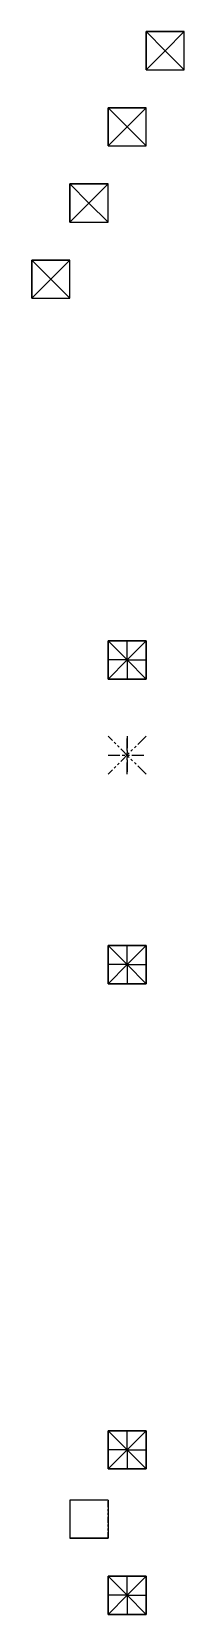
# Model space of a CAD drawing. Header units: inches. Extents: x -5 to 3, y -60.1 to 23.
import ezdxf

# ---------------------------------------------------------------- set-up
doc = ezdxf.new("R2010")
doc.units = ezdxf.units.IN
doc.header["$MEASUREMENT"] = 0
doc.linetypes.add('PHANTOM2', pattern=[1.25, 0.625, -0.125, 0.125, -0.125, 0.125, -0.125])

msp = doc.modelspace()

# ---------------------------------------------------------------- linework, layer by layer
for p, q in [((3, 23, 11), (1, 23, 11)), ((1, 23, 11), (1, 21, 11)), ((3, 23, 9), (1, 23, 9)), ((1, 23, 9), (1, 21, 9)), ((1, 23, 11), (1, 23, 9)), ((1, 23, 11), (2, 23, 10)), ((2, 23, 10), (1, 23, 9)), ((1, 23, 11), (1, 22, 10)), ((1, 22, 10), (1, 23, 9)), ((1, 23, 11), (2, 22, 11)), ((3, 23, 6), (1, 23, 6)), ((1, 23, 6), (1, 21, 6)), ((3, 23, 4), (1, 23, 4)), ((1, 23, 4), (1, 21, 4)), ((1, 23, 6), (1, 23, 4)), ((1, 23, 6), (2, 23, 5)), ((2, 23, 5), (1, 23, 4)), ((1, 23, 6), (1, 22, 5)), ((1, 22, 5), (1, 23, 4)), ((1, 23, 6), (2, 22, 6)), ((3, 23, 1), (1, 23, 1)), ((1, 23, 1), (1, 21, 1)), ((3, 23, -1), (1, 23, -1)), ((1, 23, -1), (1, 21, -1)), ((1, 23, 1), (1, 23, -1)), ((1, 23, 1), (2, 23)), ((2, 23), (1, 23, -1)), ((1, 23, 1), (1, 22)), ((1, 22), (1, 23, -1)), ((1, 23, 1), (2, 22, 1)), ((2, 23, 10), (3, 23, 9)), ((3, 23, 11), (2, 23, 10)), ((2, 23, 5), (3, 23, 4)), ((3, 23, 6), (2, 23, 5)), ((2, 23), (3, 23, -1)), ((3, 23, 1), (2, 23)), ((3, 23, 11), (3, 23, 9)), ((3, 23, 6), (3, 23, 4)), ((3, 23, 1), (3, 23, -1)), ((1, 22, 10), (1, 21, 9)), ((1, 21, 11), (1, 22, 10)), ((2, 22, 11), (1, 21, 11)), ((1, 22, 5), (1, 21, 4)), ((1, 21, 6), (1, 22, 5)), ((2, 22, 6), (1, 21, 6)), ((1, 22), (1, 21, -1)), ((1, 21, 1), (1, 22)), ((2, 22, 1), (1, 21, 1)), ((1, 21, 11), (3, 21, 11)), ((1, 21, 6), (3, 21, 6)), ((1, 21, 1), (3, 21, 1)), ((1, 19, 11), (-1, 19, 11)), ((-1, 19, 11), (-1, 17, 11)), ((1, 19, 9), (-1, 19, 9)), ((-1, 19, 9), (-1, 17, 9)), ((-1, 19, 11), (-1, 19, 9)), ((-1, 19, 11), (0, 19, 10)), ((0, 19, 10), (-1, 19, 9)), ((-1, 19, 11), (-1, 18, 10)), ((-1, 18, 10), (-1, 19, 9)), ((-1, 19, 11), (0, 18, 11)), ((1, 19, 6), (-1, 19, 6)), ((-1, 19, 6), (-1, 17, 6)), ((1, 19, 4), (-1, 19, 4)), ((-1, 19, 4), (-1, 17, 4)), ((-1, 19, 6), (-1, 19, 4)), ((-1, 19, 6), (0, 19, 5)), ((0, 19, 5), (-1, 19, 4)), ((-1, 19, 6), (-1, 18, 5)), ((-1, 18, 5), (-1, 19, 4)), ((-1, 19, 6), (0, 18, 6)), ((1, 19, 1), (-1, 19, 1)), ((-1, 19, 1), (-1, 17, 1)), ((1, 19, -1), (-1, 19, -1)), ((-1, 19, -1), (-1, 17, -1)), ((-1, 19, 1), (-1, 19, -1)), ((-1, 19, 1), (0, 19)), ((0, 19), (-1, 19, -1)), ((-1, 19, 1), (-1, 18)), ((-1, 18), (-1, 19, -1)), ((-1, 19, 1), (0, 18, 1)), ((0, 19, 10), (1, 19, 9)), ((1, 19, 11), (0, 19, 10)), ((0, 19, 5), (1, 19, 4)), ((1, 19, 6), (0, 19, 5)), ((0, 19), (1, 19, -1)), ((1, 19, 1), (0, 19)), ((1, 19, 11), (1, 19, 9)), ((1, 19, 6), (1, 19, 4)), ((1, 19, 1), (1, 19, -1)), ((-1, 18, 10), (-1, 17, 9)), ((-1, 17, 11), (-1, 18, 10)), ((0, 18, 11), (-1, 17, 11)), ((-1, 18, 5), (-1, 17, 4)), ((-1, 17, 6), (-1, 18, 5)), ((0, 18, 6), (-1, 17, 6)), ((-1, 18), (-1, 17, -1)), ((-1, 17, 1), (-1, 18)), ((0, 18, 1), (-1, 17, 1)), ((-1, 17, 11), (1, 17, 11)), ((-1, 17, 6), (1, 17, 6)), ((-1, 17, 1), (1, 17, 1)), ((-1, 15, 11), (-3, 15, 11)), ((-3, 15, 11), (-3, 13, 11)), ((-1, 15, 9), (-3, 15, 9)), ((-3, 15, 9), (-3, 13, 9)), ((-3, 15, 11), (-3, 15, 9)), ((-3, 15, 11), (-2, 15, 10)), ((-2, 15, 10), (-3, 15, 9)), ((-3, 15, 11), (-3, 14, 10)), ((-3, 14, 10), (-3, 15, 9)), ((-3, 15, 11), (-2, 14, 11)), ((-1, 15, 6), (-3, 15, 6)), ((-3, 15, 6), (-3, 13, 6)), ((-1, 15, 4), (-3, 15, 4)), ((-3, 15, 4), (-3, 13, 4)), ((-3, 15, 6), (-3, 15, 4)), ((-3, 15, 6), (-2, 15, 5)), ((-2, 15, 5), (-3, 15, 4)), ((-3, 15, 6), (-3, 14, 5)), ((-3, 14, 5), (-3, 15, 4)), ((-3, 15, 6), (-2, 14, 6)), ((-1, 15, 1), (-3, 15, 1)), ((-3, 15, 1), (-3, 13, 1)), ((-1, 15, -1), (-3, 15, -1)), ((-3, 15, -1), (-3, 13, -1)), ((-3, 15, 1), (-3, 15, -1)), ((-3, 15, 1), (-2, 15)), ((-2, 15), (-3, 15, -1)), ((-3, 15, 1), (-3, 14)), ((-3, 14), (-3, 15, -1)), ((-3, 15, 1), (-2, 14, 1)), ((-2, 15, 10), (-1, 15, 9)), ((-1, 15, 11), (-2, 15, 10)), ((-2, 15, 5), (-1, 15, 4)), ((-1, 15, 6), (-2, 15, 5)), ((-2, 15), (-1, 15, -1)), ((-1, 15, 1), (-2, 15)), ((-1, 15, 11), (-1, 15, 9)), ((-1, 15, 6), (-1, 15, 4)), ((-1, 15, 1), (-1, 15, -1)), ((-3, 14, 10), (-3, 13, 9)), ((-3, 13, 11), (-3, 14, 10)), ((-2, 14, 11), (-3, 13, 11)), ((-3, 14, 5), (-3, 13, 4)), ((-3, 13, 6), (-3, 14, 5)), ((-2, 14, 6), (-3, 13, 6)), ((-3, 14), (-3, 13, -1)), ((-3, 13, 1), (-3, 14)), ((-2, 14, 1), (-3, 13, 1)), ((-3, 13, 11), (-1, 13, 11)), ((-3, 13, 6), (-1, 13, 6)), ((-3, 13, 1), (-1, 13, 1)), ((-3, 11, 11), (-5, 11, 11)), ((-5, 11, 11), (-5, 9, 11)), ((-3, 11, 9), (-5, 11, 9)), ((-5, 11, 9), (-5, 9, 9)), ((-5, 11, 11), (-5, 11, 9)), ((-5, 11, 11), (-4, 11, 10)), ((-4, 11, 10), (-5, 11, 9)), ((-5, 11, 11), (-5, 10, 10)), ((-5, 10, 10), (-5, 11, 9)), ((-5, 11, 11), (-4, 10, 11)), ((-3, 11, 6), (-5, 11, 6)), ((-5, 11, 6), (-5, 9, 6)), ((-3, 11, 4), (-5, 11, 4)), ((-5, 11, 4), (-5, 9, 4)), ((-5, 11, 6), (-5, 11, 4)), ((-5, 11, 6), (-4, 11, 5)), ((-4, 11, 5), (-5, 11, 4)), ((-5, 11, 6), (-5, 10, 5)), ((-5, 10, 5), (-5, 11, 4)), ((-5, 11, 6), (-4, 10, 6)), ((-3, 11, 1), (-5, 11, 1)), ((-5, 11, 1), (-5, 9, 1)), ((-3, 11, -1), (-5, 11, -1)), ((-5, 11, -1), (-5, 9, -1)), ((-5, 11, 1), (-5, 11, -1)), ((-5, 11, 1), (-4, 11)), ((-4, 11), (-5, 11, -1)), ((-5, 11, 1), (-5, 10)), ((-5, 10), (-5, 11, -1)), ((-5, 11, 1), (-4, 10, 1)), ((-4, 11, 10), (-3, 11, 9)), ((-3, 11, 11), (-4, 11, 10)), ((-4, 11, 5), (-3, 11, 4)), ((-3, 11, 6), (-4, 11, 5)), ((-4, 11), (-3, 11, -1)), ((-3, 11, 1), (-4, 11)), ((-3, 11, 11), (-3, 11, 9)), ((-3, 11, 6), (-3, 11, 4)), ((-3, 11, 1), (-3, 11, -1)), ((-5, 10, 10), (-5, 9, 9)), ((-5, 9, 11), (-5, 10, 10)), ((-4, 10, 11), (-5, 9, 11)), ((-5, 10, 5), (-5, 9, 4)), ((-5, 9, 6), (-5, 10, 5)), ((-4, 10, 6), (-5, 9, 6)), ((-5, 10), (-5, 9, -1)), ((-5, 9, 1), (-5, 10)), ((-4, 10, 1), (-5, 9, 1)), ((-5, 9, 11), (-3, 9, 11)), ((-5, 9, 6), (-3, 9, 6)), ((-5, 9, 1), (-3, 9, 1)), ((1, -9, 1), (-1, -9, 1)), ((-1, -9, 1), (-1, -11, 1)), ((1, -9, -1), (-1, -9, -1)), ((-1, -9, -1), (-1, -11, -1)), ((-1, -9, 1), (-1, -9, -1)), ((-1, -9, 1), (0, -9)), ((0, -9), (-1, -9, -1)), ((-1, -9, 1), (-1, -10)), ((-1, -10), (-1, -9, -1)), ((-1, -9, 1), (0, -10, 1)), ((-1, -9, -1), (0, -10, -1)), ((0, -10), (-1, -9, 1)), ((0, -10), (-1, -9, -1)), ((0, -9), (1, -9, -1)), ((1, -9, 1), (0, -9)), ((1, -9, -1), (0, -10, -1)), ((0, -10), (0, -9)), ((0, -10), (1, -9, 1)), ((0, -10), (1, -9, -1)), ((1, -11, -1), (1, -9, -1)), ((1, -9, 1), (1, -9, -1)), ((1, -9, 1), (1, -10)), ((1, -10), (1, -9, -1)), ((-1, -10), (-1, -11, -1)), ((-1, -11, 1), (-1, -10)), ((0, -10, 1), (-1, -11, 1)), ((0, -10, -1), (-1, -11, -1)), ((0, -10), (-1, -10)), ((0, -10), (-1, -11, 1)), ((0, -10), (-1, -11, -1)), ((0, -10, -1), (1, -11, -1)), ((0, -10), (0, -10, 1)), ((0, -10), (0, -11)), ((0, -10), (1, -10)), ((0, -10), (0, -10, -1)), ((0, -10), (1, -11, 1)), ((0, -10), (1, -11, -1)), ((1, -10), (1, -11, -1)), ((1, -11, 1), (1, -10)), ((-1, -11, 1), (1, -11, 1)), ((-1, -11, -1), (1, -11, -1)), ((-1, -11, 1), (-1, -11, -1)), ((-1, -11, 1), (0, -11)), ((0, -11), (-1, -11, -1)), ((0, -11), (1, -11, -1)), ((1, -11, 1), (0, -11)), ((1, -11, 1), (1, -11, -1)), ((1, -25, 1), (-1, -25, 1)), ((-1, -25, 1), (-1, -27, 1)), ((1, -25, -1), (-1, -25, -1)), ((-1, -25, -1), (-1, -27, -1)), ((-1, -25, 1), (-1, -25, -1)), ((-1, -25, 1), (0, -25)), ((0, -25), (-1, -25, -1)), ((-1, -25, 1), (-1, -26)), ((-1, -26), (-1, -25, -1)), ((-1, -25, 1), (0, -26, 1)), ((-1, -25, -1), (0, -26, -1)), ((0, -26), (-1, -25, 1)), ((0, -26), (-1, -25, -1)), ((0, -25), (1, -25, -1)), ((1, -25, 1), (0, -25)), ((1, -25, -1), (0, -26, -1)), ((0, -26), (0, -25)), ((0, -26), (1, -25, 1)), ((0, -26), (1, -25, -1)), ((1, -27, -1), (1, -25, -1)), ((1, -25, 1), (1, -25, -1)), ((1, -25, 1), (1, -26)), ((1, -26), (1, -25, -1)), ((-1, -26), (-1, -27, -1)), ((-1, -27, 1), (-1, -26)), ((0, -26, 1), (-1, -27, 1)), ((0, -26, -1), (-1, -27, -1)), ((0, -26), (-1, -26)), ((0, -26), (-1, -27, 1)), ((0, -26), (-1, -27, -1)), ((0, -26, -1), (1, -27, -1)), ((0, -26), (0, -26, 1)), ((0, -26), (0, -27)), ((0, -26), (1, -26)), ((0, -26), (0, -26, -1)), ((0, -26), (1, -27, 1)), ((0, -26), (1, -27, -1)), ((1, -26), (1, -27, -1)), ((1, -27, 1), (1, -26)), ((-1, -27, 1), (1, -27, 1)), ((-1, -27, -1), (1, -27, -1)), ((-1, -27, 1), (-1, -27, -1)), ((-1, -27, 1), (0, -27)), ((0, -27), (-1, -27, -1)), ((0, -27), (1, -27, -1)), ((1, -27, 1), (0, -27)), ((1, -27, 1), (1, -27, -1)), ((-1, -54.122, -22.936), (-3, -54.122, -22.936)), ((-3, -54.122, -22.936), (-3, -56.122, -22.936)), ((-1, -54.122, -24.936), (-3, -54.122, -24.936)), ((-3, -54.122, -24.936), (-3, -56.122, -24.936)), ((-3, -54.122, -22.936), (-3, -54.122, -24.936)), ((-1, -54.122, -22.936), (-1, -54.122, -24.936)), ((-3, -56.122, -22.936), (-1, -56.122, -22.936)), ((1, -58.122, -22.907), (-1, -58.122, -22.907)), ((-1, -58.122, -22.907), (-1, -60.122, -22.907)), ((1, -58.122, -24.907), (-1, -58.122, -24.907)), ((-1, -58.122, -24.907), (-1, -60.122, -24.907)), ((-1, -58.122, -22.907), (-1, -58.122, -24.907)), ((-1, -58.122, -22.907), (0, -58.122, -23.907)), ((0, -58.122, -23.907), (-1, -58.122, -24.907)), ((-1, -58.122, -22.907), (-1, -59.122, -23.907)), ((-1, -59.122, -23.907), (-1, -58.122, -24.907)), ((-1, -58.122, -22.907), (0, -59.122, -22.907)), ((-1, -58.122, -24.907), (0, -59.122, -24.907)), ((0, -59.122, -23.907), (-1, -58.122, -22.907)), ((0, -59.122, -23.907), (-1, -58.122, -24.907)), ((0, -58.122, -23.907), (1, -58.122, -24.907)), ((1, -58.122, -22.907), (0, -58.122, -23.907)), ((1, -58.122, -24.907), (0, -59.122, -24.907)), ((0, -59.122, -23.907), (0, -58.122, -23.907)), ((0, -59.122, -23.907), (1, -58.122, -22.907)), ((0, -59.122, -23.907), (1, -58.122, -24.907)), ((1, -60.122, -24.907), (1, -58.122, -24.907)), ((1, -58.122, -22.907), (1, -58.122, -24.907)), ((1, -58.122, -22.907), (1, -59.122, -23.907)), ((1, -59.122, -23.907), (1, -58.122, -24.907)), ((-1, -59.122, -23.907), (-1, -60.122, -24.907)), ((-1, -60.122, -22.907), (-1, -59.122, -23.907)), ((0, -59.122, -22.907), (-1, -60.122, -22.907)), ((0, -59.122, -24.907), (-1, -60.122, -24.907)), ((0, -59.122, -23.907), (-1, -59.122, -23.907)), ((0, -59.122, -23.907), (-1, -60.122, -22.907)), ((0, -59.122, -23.907), (-1, -60.122, -24.907)), ((0, -59.122, -24.907), (1, -60.122, -24.907)), ((0, -59.122, -23.907), (0, -59.122, -22.907)), ((0, -59.122, -23.907), (0, -60.122, -23.907)), ((0, -59.122, -23.907), (1, -59.122, -23.907)), ((0, -59.122, -23.907), (0, -59.122, -24.907)), ((0, -59.122, -23.907), (1, -60.122, -22.907)), ((0, -59.122, -23.907), (1, -60.122, -24.907)), ((1, -59.122, -23.907), (1, -60.122, -24.907)), ((1, -60.122, -22.907), (1, -59.122, -23.907)), ((-1, -60.122, -22.907), (1, -60.122, -22.907)), ((-1, -60.122, -24.907), (1, -60.122, -24.907)), ((-1, -60.122, -22.907), (-1, -60.122, -24.907)), ((-1, -60.122, -22.907), (0, -60.122, -23.907)), ((0, -60.122, -23.907), (-1, -60.122, -24.907)), ((0, -60.122, -23.907), (1, -60.122, -24.907)), ((1, -60.122, -22.907), (0, -60.122, -23.907)), ((1, -60.122, -22.907), (1, -60.122, -24.907))]:
    msp.add_line(p, q)
at = {"linetype": 'PHANTOM2', "ltscale": 0.5}
for p, q in [((3, 21, 9), (3, 23, 9)), ((3, 21, 4), (3, 23, 4)), ((3, 21, -1), (3, 23, -1)), ((1, 21, 9), (3, 21, 9)), ((1, 21, 4), (3, 21, 4)), ((1, 21, -1), (3, 21, -1)), ((3, 21, 11), (3, 21, 9)), ((3, 21, 6), (3, 21, 4)), ((3, 21, 1), (3, 21, -1)), ((1, 17, 9), (1, 19, 9)), ((1, 17, 4), (1, 19, 4)), ((1, 17, -1), (1, 19, -1)), ((-1, 17, 9), (1, 17, 9)), ((-1, 17, 4), (1, 17, 4)), ((-1, 17, -1), (1, 17, -1)), ((1, 17, 11), (1, 17, 9)), ((1, 17, 6), (1, 17, 4)), ((1, 17, 1), (1, 17, -1)), ((-1, 13, 9), (-1, 15, 9)), ((-1, 13, 4), (-1, 15, 4)), ((-1, 13, -1), (-1, 15, -1)), ((-3, 13, 9), (-1, 13, 9)), ((-3, 13, 4), (-1, 13, 4)), ((-3, 13, -1), (-1, 13, -1)), ((-1, 13, 11), (-1, 13, 9)), ((-1, 13, 6), (-1, 13, 4)), ((-1, 13, 1), (-1, 13, -1)), ((-3, 9, 9), (-3, 11, 9)), ((-3, 9, 4), (-3, 11, 4)), ((-3, 9, -1), (-3, 11, -1)), ((-5, 9, 9), (-3, 9, 9)), ((-5, 9, 4), (-3, 9, 4)), ((-5, 9, -1), (-3, 9, -1)), ((-3, 9, 11), (-3, 9, 9)), ((-3, 9, 6), (-3, 9, 4)), ((-3, 9, 1), (-3, 9, -1)), ((-1, -56.122, -24.936), (-1, -54.122, -24.936))]:
    msp.add_line(p, q, dxfattribs=at)
at = {"extrusion": (-1, 0, 0)}
for p, q in [((1, 21, 11), (1, 21, 9)), ((1, 21, 6), (1, 21, 4)), ((1, 21, 1), (1, 21, -1)), ((-1, 17, 11), (-1, 17, 9)), ((-1, 17, 6), (-1, 17, 4)), ((-1, 17, 1), (-1, 17, -1)), ((-3, 13, 11), (-3, 13, 9)), ((-3, 13, 6), (-3, 13, 4)), ((-3, 13, 1), (-3, 13, -1)), ((-5, 9, 11), (-5, 9, 9)), ((-5, 9, 6), (-5, 9, 4)), ((-5, 9, 1), (-5, 9, -1)), ((-1, -54.122, -22.936), (-1, -56.122, -22.936)), ((-3, -56.122, -22.936), (-3, -56.122, -24.936)), ((-1, -56.122, -24.936), (-3, -56.122, -24.936)), ((-1, -56.122, -22.936), (-1, -56.122, -24.936))]:
    msp.add_line(p, q, dxfattribs=at)
at = {"color": 253, "linetype": 'PHANTOM2', "extrusion": (-1, 0, 0)}
for p, q in [((1, -16), (-1, -14)), ((1, -14), (-1, -16)), ((0, -14, 1), (0, -16, -1)), ((0, -16, 1), (0, -14, -1)), ((-1, -15, 1), (1, -15, -1))]:
    msp.add_line(p, q, dxfattribs=at)
at = {"color": 253, "linetype": 'PHANTOM2', "extrusion": (-0.707107, -0.707107, -1.66533e-16)}
msp.add_line((-1, -15, -1), (1, -15, 1), dxfattribs=at)
at = {"color": 255}
for p, q in [((1, -50.479, 1), (-1, -50.479, 1)), ((-1, -50.479, 1), (-1, -52.479, 1)), ((1, -50.479, -1), (-1, -50.479, -1)), ((-1, -50.479, -1), (-1, -52.479, -1)), ((-1, -50.479, 1), (-1, -50.479, -1)), ((-1, -50.479, 1), (0, -50.479)), ((0, -50.479), (-1, -50.479, -1)), ((-1, -51.479), (-1, -50.479, -1)), ((-1, -50.479, 1), (0, -51.479, 1)), ((-1, -50.479, -1), (0, -51.479, -1)), ((0, -51.479), (-1, -50.479, 1)), ((0, -51.479), (-1, -50.479, -1)), ((0, -50.479), (1, -50.479, -1)), ((1, -50.479, 1), (0, -50.479)), ((1, -50.479, -1), (0, -51.479, -1)), ((0, -51.479), (0, -50.479)), ((0, -51.479), (1, -50.479, 1)), ((0, -51.479), (1, -50.479, -1)), ((1, -52.479, -1), (1, -50.479, -1)), ((1, -50.479, 1), (1, -50.479, -1)), ((1, -50.479, 1), (1, -51.479)), ((1, -51.479), (1, -50.479, -1)), ((-1, -51.479), (-1, -52.479, -1)), ((-1, -52.479, 1), (-1, -51.479)), ((0, -51.479, 1), (-1, -52.479, 1)), ((0, -51.479, -1), (-1, -52.479, -1)), ((0, -51.479), (-1, -51.479)), ((0, -51.479), (-1, -52.479, 1)), ((0, -51.479), (-1, -52.479, -1)), ((0, -51.479, -1), (1, -52.479, -1)), ((0, -51.479), (0, -51.479, 1)), ((0, -51.479), (0, -52.479)), ((0, -51.479), (1, -51.479)), ((0, -51.479), (0, -51.479, -1)), ((0, -51.479), (1, -52.479, 1)), ((0, -51.479), (1, -52.479, -1)), ((1, -51.479), (1, -52.479, -1)), ((1, -52.479, 1), (1, -51.479)), ((-1, -52.479, 1), (1, -52.479, 1)), ((-1, -52.479, -1), (1, -52.479, -1)), ((-1, -52.479, 1), (-1, -52.479, -1)), ((-1, -52.479, 1), (0, -52.479)), ((0, -52.479), (-1, -52.479, -1)), ((0, -52.479), (1, -52.479, -1)), ((1, -52.479, 1), (0, -52.479))]:
    msp.add_line(p, q, dxfattribs=at)
at = {"color": 255, "lineweight": 30}
msp.add_line((-1, -50.479, 1), (-1, -51.479), dxfattribs=at)
at = {"lineweight": 30, "extrusion": (-3.60822e-16, 0.707107, -0.707107)}
msp.add_line((-1, -50.479, 1), (-1, -52.479, -1), dxfattribs=at)
for points, elevation in [([(3, 23), (2, 22), (3, 21), (3, 23)], 11), ([(3, 23), (2, 22), (3, 21), (3, 23)], 6), ([(3, 23), (2, 22), (3, 21), (3, 23)], 1), ([(3, 21), (2, 22)], 11), ([(3, 21), (2, 22)], 6), ([(3, 21), (2, 22)], 1), ([(1, 19), (0, 18), (1, 17), (1, 19)], 11), ([(1, 19), (0, 18), (1, 17), (1, 19)], 6), ([(1, 19), (0, 18), (1, 17), (1, 19)], 1), ([(1, 17), (0, 18)], 11), ([(1, 17), (0, 18)], 6), ([(1, 17), (0, 18)], 1), ([(-1, 15), (-2, 14), (-1, 13), (-1, 15)], 11), ([(-1, 15), (-2, 14), (-1, 13), (-1, 15)], 6), ([(-1, 15), (-2, 14), (-1, 13), (-1, 15)], 1), ([(-1, 13), (-2, 14)], 11), ([(-1, 13), (-2, 14)], 6), ([(-1, 13), (-2, 14)], 1), ([(-3, 11), (-4, 10), (-3, 9), (-3, 11)], 11), ([(-3, 11), (-4, 10), (-3, 9), (-3, 11)], 6), ([(-3, 11), (-4, 10), (-3, 9), (-3, 11)], 1), ([(-3, 9), (-4, 10)], 11), ([(-3, 9), (-4, 10)], 6), ([(-3, 9), (-4, 10)], 1), ([(1, -9), (0, -10), (1, -11), (1, -9)], 1), ([(1, -11), (0, -10)], 1), ([(1, -25), (0, -26), (1, -27), (1, -25)], 1), ([(1, -27), (0, -26)], 1), ([(1, -58.122), (0, -59.122), (1, -60.122), (1, -58.122)], -22.907), ([(1, -60.122), (0, -59.122)], -22.907)]:
    msp.add_lwpolyline(points, dxfattribs=dict(elevation=elevation))
at = {"color": 255, "elevation": 1}
for points in [[(1, -50.479), (0, -51.479), (1, -52.479), (1, -50.479)], [(1, -52.479), (0, -51.479)]]:
    msp.add_lwpolyline(points, dxfattribs=at)
for points in [[(2, 22, 11), (3, 21, 11)], [(2, 22, 6), (3, 21, 6)], [(2, 22, 1), (3, 21, 1)], [(0, 18, 11), (1, 17, 11)], [(0, 18, 6), (1, 17, 6)], [(0, 18, 1), (1, 17, 1)], [(-2, 14, 11), (-1, 13, 11)], [(-2, 14, 6), (-1, 13, 6)], [(-2, 14, 1), (-1, 13, 1)], [(-4, 10, 11), (-3, 9, 11)], [(-4, 10, 6), (-3, 9, 6)], [(-4, 10, 1), (-3, 9, 1)], [(0, -10, 1), (1, -11, 1)], [(0, -10, 0), (1, -11, 1), (0, -10, 1), (0, -10, 0)], [(0, -10, 0), (1, -10, 0), (1, -11, 1), (0, -10, 0)], [(0, -26, 1), (1, -27, 1)], [(0, -26, 0), (1, -27, 1), (0, -26, 1), (0, -26, 0)], [(0, -26, 0), (1, -26, 0), (1, -27, 1), (0, -26, 0)], [(0, -59.122, -22.907), (1, -60.122, -22.907)], [(0, -59.122, -23.907), (1, -60.122, -22.907), (0, -59.122, -22.907), (0, -59.122, -23.907)], [(0, -59.122, -23.907), (1, -59.122, -23.907), (1, -60.122, -22.907), (0, -59.122, -23.907)]]:
    msp.add_polyline3d(points)

doc.saveas('drawing.dxf')
